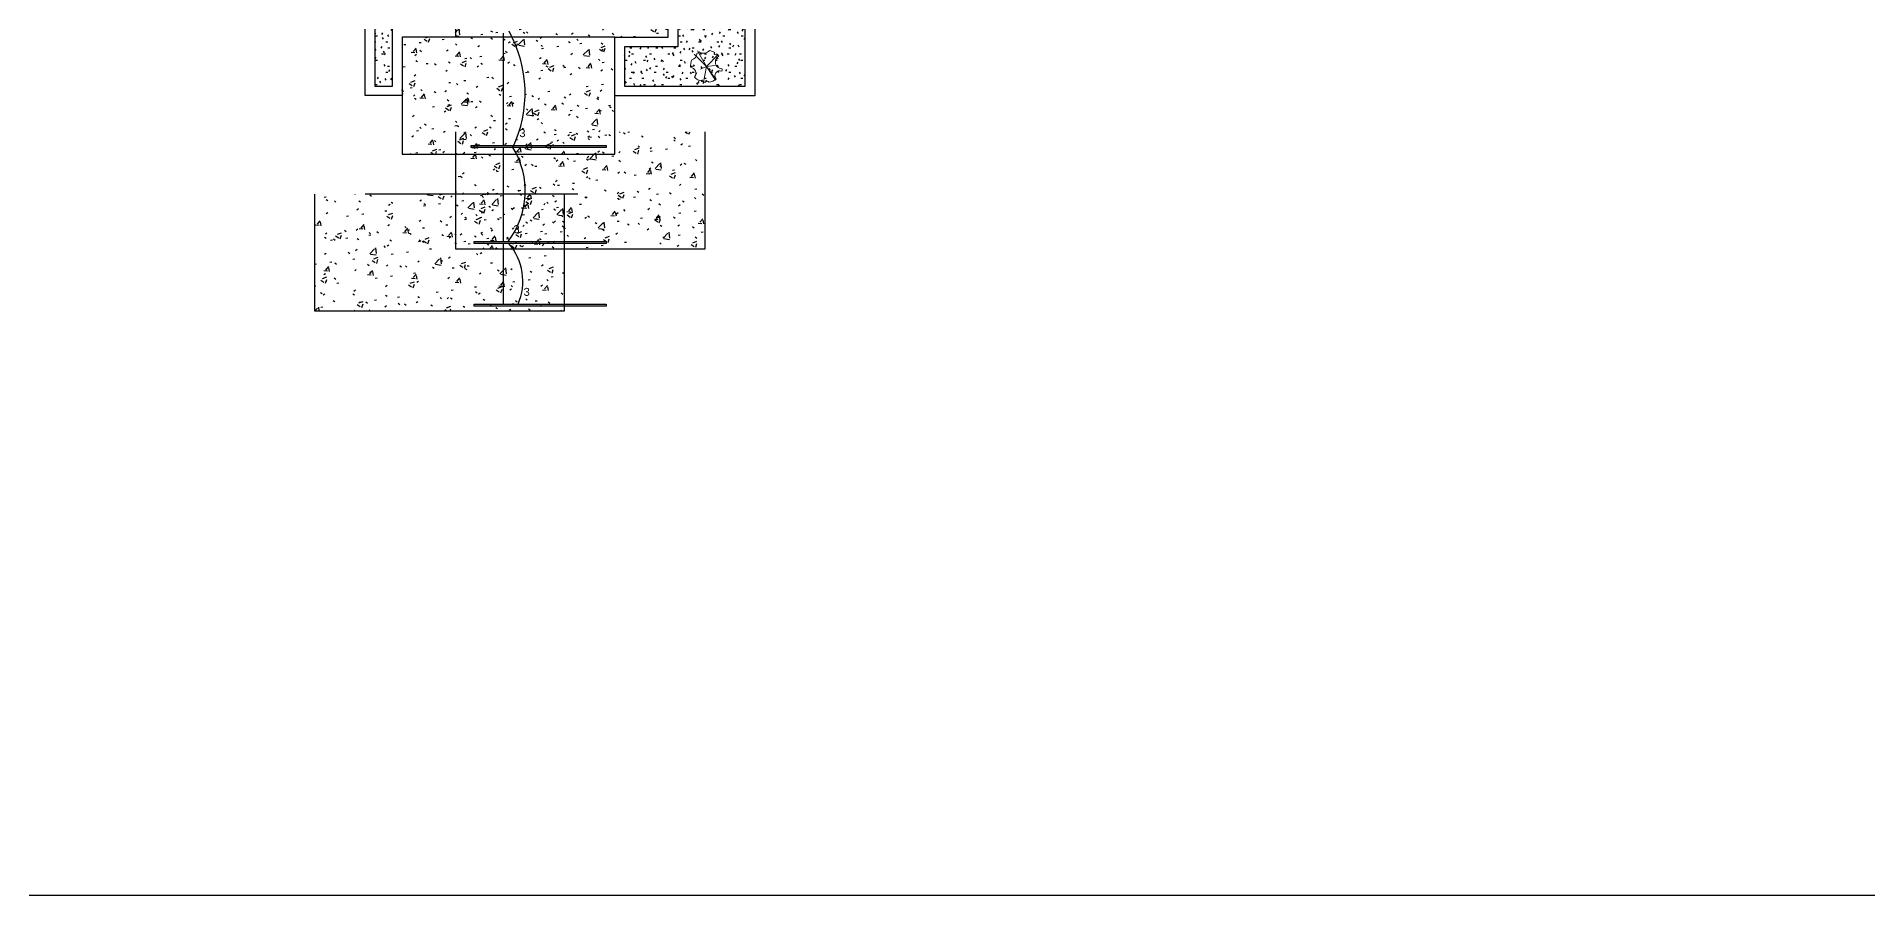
# Model space of a CAD drawing. Header units: inches. Extents: x 131 to 82119, y 71 to 16923.
# Drawn here: x 291.52 to 314.4, y 146.7 to 157.43 of the extents above; entities that cross this region are included whole.
import ezdxf
from ezdxf.enums import TextEntityAlignment as Align

# ---------------------------------------------------------------- set-up
doc = ezdxf.new("R2010")
doc.units = ezdxf.units.IN
doc.header["$MEASUREMENT"] = 0
doc.linetypes.add('HIDDEN', pattern=[9.525, 6.35, -3.175])
for name, color, linetype in [('Arquitectonico', 253, 'Continuous'), ('LAMPARAS', 20, 'Continuous'), ('Retorno', 5, 'HIDDEN')]:
    doc.layers.add(name, color=color, linetype=linetype)
doc.layers.add('DUCTO-PARED O TECHO', color=7, linetype='Continuous', lineweight=25)
doc.layers.add('L-PLNT-____-OTLN', color=71, linetype='Continuous', lineweight=18)
doc.styles.get("Standard").update_dxf_attribs({"font": 'arial.ttf'})
pattern_1 = [(50, (314.34163, 184.42544), (0.546432, -0.0473076), [0.057, -0.629]), (355, (314.34163, 184.42544), (-0.105429, 0.573371), [0.046, -0.503]), (100.451, (314.38663, 184.42144), (0.440955, 0.525708), [0.049, -0.534]), (46.184, (314.3416, 184.57844), (0.813123, -0.126061), [0.086, -0.943]), (96.636, (314.4096, 184.5674), (0.711995, 0.742252), [0.073, -0.801]), (351.184, (314.3416, 184.5784), (0.71223, 0.742616), [0.069, -0.754]), (21, (314.41763, 184.54044), (0.454985, -0.306292), [0.057, -0.629]), (326, (314.41763, 184.54044), (0.185766, 0.552594), [0.046, -0.503]), (71.451, (314.45563, 184.51444), (0.640536, 0.2460156), [0.049, -0.534]), (37.5, (314.34163, 184.42544), (0.009206, 0.2541166), [0.025, -0.472, 0.025, -0.485, -0.505]), (37.5, (314.34163, 184.42544), (0.009206, 0.2541166), [-1.007, 0.025, -0.48]), (7.5, (314.34163, 184.42544), (0.2004608, 0.3007382), [0.025, -0.266, 0.025, -0.46, -0.192]), (7.5, (314.34163, 184.42544), (0.2004608, 0.3007382), [-0.776, 0.025, -0.167]), (327.5, (314.17163, 184.42544), (0.4064829, -0.0170776), [0.025, -0.165, 0.025, -0.569, -0.789]), (327.5, (314.17163, 184.42544), (0.4064829, -0.0170776), [-0.785, 0.025, -0.764]), (317.5, (314.09563, 184.42544), (0.4439987, 0.076008), [0.025, -0.223, 0.025, -0.37, -0.56]), (317.5, (314.09563, 184.42544), (0.4439987, 0.076008), [-0.642, 0.025, -0.535])]

# ---------------------------------------------------------------- blocks, each defined once
blk = doc.blocks.new('M_RPC Plant - Tropical - Agave - 0_45 Meters-752007-ARQ-P1')
at = {"layer": 'L-PLNT-____-OTLN'}
for q in [(-0.153, 0.15), (-0.112, 0.191), (0.147, 0.144), (0.141, 0.009), (-0.075, -0.039), (-0.043, -0.224), (0.114, -0.178), (0.12, -0.174)]:
    blk.add_line((0, -0.004), q, dxfattribs=at)
for centre, radius, start, end in [((0, -0.004), 0.2, 155.7352, 183.4024), ((-0.203, 0.16), 0.0842, 284.5761, 357.8078), ((0, -0.004), 0.2, 116.6696, 126.6487), ((-0.036, 0.263), 0.103, 238.4657, 316.9123), ((0, -0.004), 0.2, 58.808, 78.7084), ((0.111, 0.155), 0.0145, 121.2967, 348.7033), ((0.197, 0.049), 0.0863, 119.9838, 270.0162), ((0, -0.004), 0.2, 39.648, 51.192), ((-0.21, -0.092), 0.0771, 323.3668, 82.226), ((0, -0.004), 0.2, 222.1904, 242.6209), ((-0.082, -0.201), 0.0221, 17.3648, 117.5876), ((0, -0.004), 0.2, 252.3315, 266.9942), ((0.011, -0.212), 0.0231, 28.1518, 157.8482), ((0, -0.004), 0.2, 279.0058, 307.2576), ((0.168, -0.122), 0.0628, 68.9276, 221.0724), ((0, -0.004), 0.2, 342.7424, 350.352)]:
    blk.add_arc(centre, radius, start, end, dxfattribs=at)

msp = doc.modelspace()

# ---------------------------------------------------------------- hatches: boundary and pattern name
at = {"layer": 'Arquitectonico'}
h = msp.add_hatch(dxfattribs=at)
h.set_pattern_fill('FP_31', color=256, angle=360, style=0, pattern_type=2)
h.set_pattern_definition(pattern_1)
h.paths.add_polyline_path([(298.867, 157.427), (299.412, 157.427), (299.412, 158.887), (297.232, 158.887), (297.232, 158.354), (296.753, 158.354), (296.753, 157.427), (298.747, 157.427)])
h = msp.add_hatch(dxfattribs=at)
h.set_pattern_fill('FP_52', color=256, angle=360, style=0, pattern_type=2)
h.set_pattern_definition([(360, (314.34163, 184.42544), (0.305, 0.076), [0.025, -0.203, 0.025, -0.203, -1.219]), (360, (314.34163, 184.42544), (0.305, 0.076), [-0.457, 0.025, -0.432, 0.025, -0.203, -0.533]), (360, (314.34163, 184.42544), (0.305, 0.076), [-1.143, 0.025, -0.127, 0.025, -0.356]), (120, (314.45563, 184.46444), (-0.21831793, 0.22613775), [0.025, -0.203, 0.025, -0.203, -1.219]), (120, (314.45563, 184.46444), (-0.21831793, 0.22613775), [-0.457, 0.025, -0.432, 0.025, -0.203, -0.533]), (120, (314.45563, 184.46444), (-0.21831793, 0.22613775), [-1.143, 0.025, -0.127, 0.025, -0.356]), (240, (314.49363, 184.61644), (-0.08668207, -0.30213775), [0.025, -0.203, 0.025, -0.203, -1.219]), (240, (314.49363, 184.61644), (-0.08668207, -0.30213775), [-0.457, 0.025, -0.432, 0.025, -0.203, -0.533]), (240, (314.49363, 184.61644), (-0.08668207, -0.30213775), [-1.143, 0.025, -0.127, 0.025, -0.356])])
h.paths.add_polyline_path([(299.412, 156.816), (300.374, 156.816), (300.374, 157.987), (299.771, 157.987), (299.771, 158.767), (299.532, 158.767), (299.532, 157.307), (298.867, 157.307), (298.867, 156.816), (299.38, 156.816)], flags=0)
h.paths.add_polyline_path([(295.968, 156.817), (295.968, 157.547), (296.633, 157.547), (296.633, 158.234), (295.745, 158.234), (295.745, 156.817)], flags=0)
h = msp.add_hatch(dxfattribs=at)
h.set_pattern_fill('FP_31', color=256, angle=360, style=0, pattern_type=2)
h.set_pattern_definition(pattern_1)
h.paths.add_polyline_path([(298.747, 155.966), (298.747, 157.427), (296.088, 157.427), (296.088, 155.966), (298.016, 155.966)], flags=0)
h = msp.add_hatch(dxfattribs=at)
h.set_pattern_fill('FP_31', color=256, angle=360, style=0, pattern_type=2)
h.set_pattern_definition([(50, (314.22425, 184.868), (0.546432, -0.0473076), [0.057, -0.629]), (355, (314.22425, 184.868), (-0.105429, 0.573371), [0.046, -0.503]), (100.451, (314.26925, 184.864), (0.440955, 0.525708), [0.049, -0.534]), (46.184, (314.22425, 185.021), (0.813123, -0.126061), [0.086, -0.943]), (96.636, (314.29225, 185.01), (0.711995, 0.742252), [0.073, -0.801]), (351.184, (314.22425, 185.021), (0.71223, 0.742616), [0.069, -0.754]), (21, (314.30025, 184.983), (0.454985, -0.3062917), [0.057, -0.629]), (326, (314.30025, 184.983), (0.185766, 0.552594), [0.046, -0.503]), (71.451, (314.33825, 184.957), (0.640536, 0.2460156), [0.049, -0.534]), (37.5, (314.22425, 184.868), (0.009206, 0.2541166), [0.025, -0.472, 0.025, -0.485, -0.505]), (37.5, (314.22425, 184.868), (0.009206, 0.2541166), [-1.007, 0.025, -0.48]), (7.5, (314.22425, 184.868), (0.2004608, 0.3007382), [0.025, -0.266, 0.025, -0.46, -0.192]), (7.5, (314.22425, 184.868), (0.2004608, 0.3007382), [-0.776, 0.025, -0.167]), (327.5, (314.05425, 184.868), (0.4064829, -0.0170776), [0.025, -0.165, 0.025, -0.569, -0.789]), (327.5, (314.05425, 184.868), (0.4064829, -0.0170776), [-0.785, 0.025, -0.764]), (317.5, (313.97825, 184.868), (0.4439987, 0.076008), [0.025, -0.223, 0.025, -0.37, -0.56]), (317.5, (313.97825, 184.868), (0.4439987, 0.076008), [-0.642, 0.025, -0.535])])
h.paths.add_polyline_path([(299.875, 154.783), (299.875, 156.243), (296.753, 156.243), (296.753, 154.783)])
h = msp.add_hatch(dxfattribs=at)
h.set_pattern_fill('FP_31', color=256, angle=360, style=0, pattern_type=2)
h.set_pattern_definition([(50, (313.71005, 185.03724), (0.546432, -0.0473076), [0.057, -0.629]), (355, (313.71005, 185.03724), (-0.105429, 0.5733706), [0.046, -0.503]), (100.451, (313.75505, 185.03324), (0.440955, 0.525708), [0.049, -0.534]), (46.184, (313.71005, 185.19024), (0.813123, -0.126061), [0.086, -0.943]), (96.636, (313.77805, 185.17924), (0.711995, 0.742252), [0.073, -0.801]), (351.184, (313.71005, 185.1902), (0.71223, 0.742616), [0.069, -0.754]), (21, (313.78605, 185.15224), (0.454985, -0.3062917), [0.057, -0.629]), (326, (313.78605, 185.15224), (0.185766, 0.552594), [0.046, -0.503]), (71.451, (313.82405, 185.12624), (0.640536, 0.2460156), [0.049, -0.534]), (37.5, (313.71005, 185.03724), (0.009206, 0.2541166), [0.025, -0.472, 0.025, -0.485, -0.505]), (37.5, (313.71005, 185.03724), (0.009206, 0.2541166), [-1.007, 0.025, -0.48]), (7.5, (313.71005, 185.03724), (0.2004608, 0.3007382), [0.025, -0.266, 0.025, -0.46, -0.192]), (7.5, (313.71005, 185.03724), (0.2004608, 0.3007382), [-0.776, 0.025, -0.167]), (327.5, (313.54005, 185.03724), (0.4064829, -0.0170776), [0.025, -0.165, 0.025, -0.569, -0.789]), (327.5, (313.54005, 185.03724), (0.4064829, -0.0170776), [-0.785, 0.025, -0.764]), (317.5, (313.46405, 185.03724), (0.4439987, 0.076008), [0.025, -0.223, 0.025, -0.37, -0.56]), (317.5, (313.46405, 185.03724), (0.4439987, 0.076008), [-0.642, 0.025, -0.535])])
h.paths.add_polyline_path([(298.115, 154.006), (298.115, 155.466), (294.993, 155.466), (294.993, 154.006)])

# ---------------------------------------------------------------- linework, layer by layer
msp.add_lwpolyline([(257.506, 185.559), (337.624, 185.559), (337.624, 146.697), (257.506, 146.697)], close=True)
for p, q in [((299.412, 157.427), (299.412, 158.887)), ((299.532, 158.767), (299.532, 157.307)), ((296.753, 158.354), (296.753, 157.427)), ((295.625, 156.697), (295.625, 158.238)), ((295.745, 158.234), (295.745, 156.817)), ((300.494, 158.107), (300.494, 156.696)), ((300.374, 156.816), (300.374, 157.987)), ((295.968, 156.817), (295.968, 157.547)), ((296.088, 157.427), (296.088, 155.966)), ((296.088, 157.427), (296.088, 156.697)), ((296.753, 157.427), (296.088, 157.427)), ((298.747, 157.427), (296.753, 157.427)), ((298.747, 157.427), (296.753, 157.427)), ((298.747, 157.427), (299.412, 157.427)), ((298.747, 156.696), (298.747, 157.427)), ((299.532, 157.307), (298.867, 157.307)), ((298.867, 157.307), (298.867, 156.816)), ((295.745, 156.817), (295.968, 156.817)), ((298.867, 156.816), (300.374, 156.816)), ((296.088, 156.697), (295.625, 156.697)), ((298.747, 155.966), (298.747, 156.696)), ((300.494, 156.696), (298.747, 156.696)), ((296.753, 156.243), (296.753, 154.783)), ((299.875, 154.783), (299.875, 156.243)), ((296.088, 155.966), (298.747, 155.966)), ((294.993, 155.466), (294.993, 154.006)), ((298.284, 155.466), (295.625, 155.466)), ((298.115, 154.006), (298.115, 155.466)), ((296.753, 154.783), (299.412, 154.783)), ((296.753, 154.783), (299.875, 154.783)), ((294.993, 154.006), (298.115, 154.006))]:
    msp.add_line(p, q, dxfattribs=at)
at = {"layer": 'DUCTO-PARED O TECHO'}
for points in [[(297.348, 157.476), (297.348, 156.074)], [(297.348, 156.048), (297.348, 154.873)], [(297.351, 154.847), (297.351, 154.089)]]:
    msp.add_lwpolyline(points, dxfattribs=at)
at = {"layer": 'LAMPARAS'}
for points in [[(296.951, 156.074), (298.636, 156.074), (298.636, 156.048), (296.951, 156.048)], [(296.988, 154.873), (298.636, 154.873), (298.636, 154.847), (296.988, 154.847)], [(296.988, 154.089), (298.636, 154.089), (298.636, 154.063), (296.988, 154.063)]]:
    msp.add_lwpolyline(points, close=True, dxfattribs=at)
at = {"layer": 'Retorno'}
for centre, radius, start, end in [((296.033, 156.728), 1.591, 334.7076, 29.1158), ((296.592, 155.505), 1.034, 322.3257, 31.6922), ((296.859, 154.374), 0.736, 337.2563, 40.0199)]:
    msp.add_arc(centre, radius, start, end, dxfattribs=at)

# ---------------------------------------------------------------- block references
at = {"layer": 'Arquitectonico'}
msp.add_blockref('M_RPC Plant - Tropical - Agave - 0_45 Meters-752007-ARQ-P1', (299.891, 157.067), dxfattribs=at)

# ---------------------------------------------------------------- texts
for p in [(297.591, 156.178), (297.517, 154.977), (297.644, 154.193)]:
    msp.add_text('3', height=0.1).set_placement(p, align=Align.CENTER)

doc.saveas('drawing.dxf')
